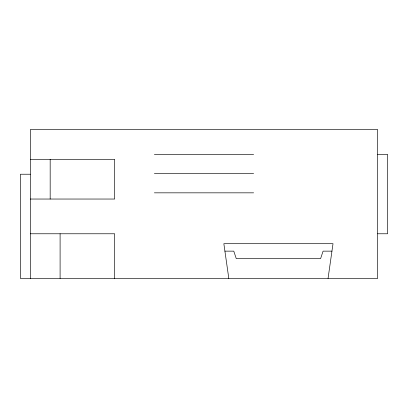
<?xml version="1.0" encoding="UTF-8"?>
<svg xmlns="http://www.w3.org/2000/svg" width="408" height="408" viewBox="0 0 408 408"><rect width="100%" height="100%" fill="white"/><g stroke="black" fill="none" stroke-linecap="round" stroke-linejoin="round"><path stroke-width="0.61" d="M328.052 278.435L333.015 243.698L223.849 243.698L228.811 278.435M154.377 154.377L253.623 154.377M377.675 154.377L387.6 154.377L387.6 233.774L377.675 233.774M30.325 159.339L114.679 159.339L114.679 199.038L30.325 199.038M154.377 173.609L253.623 173.609M30.325 174.226L20.4 174.226L20.4 278.435L377.675 278.435L377.675 129.566L30.325 129.566L30.325 278.435M154.377 192.836L253.623 192.836M30.325 233.774L114.679 233.774L114.679 278.435M224.91 251.139L233.774 251.139L236.252 258.585L320.611 258.585L323.09 251.139L331.954 251.139M60.098 233.774L60.098 278.435M50.174 159.339L50.174 199.038"/></g></svg>
